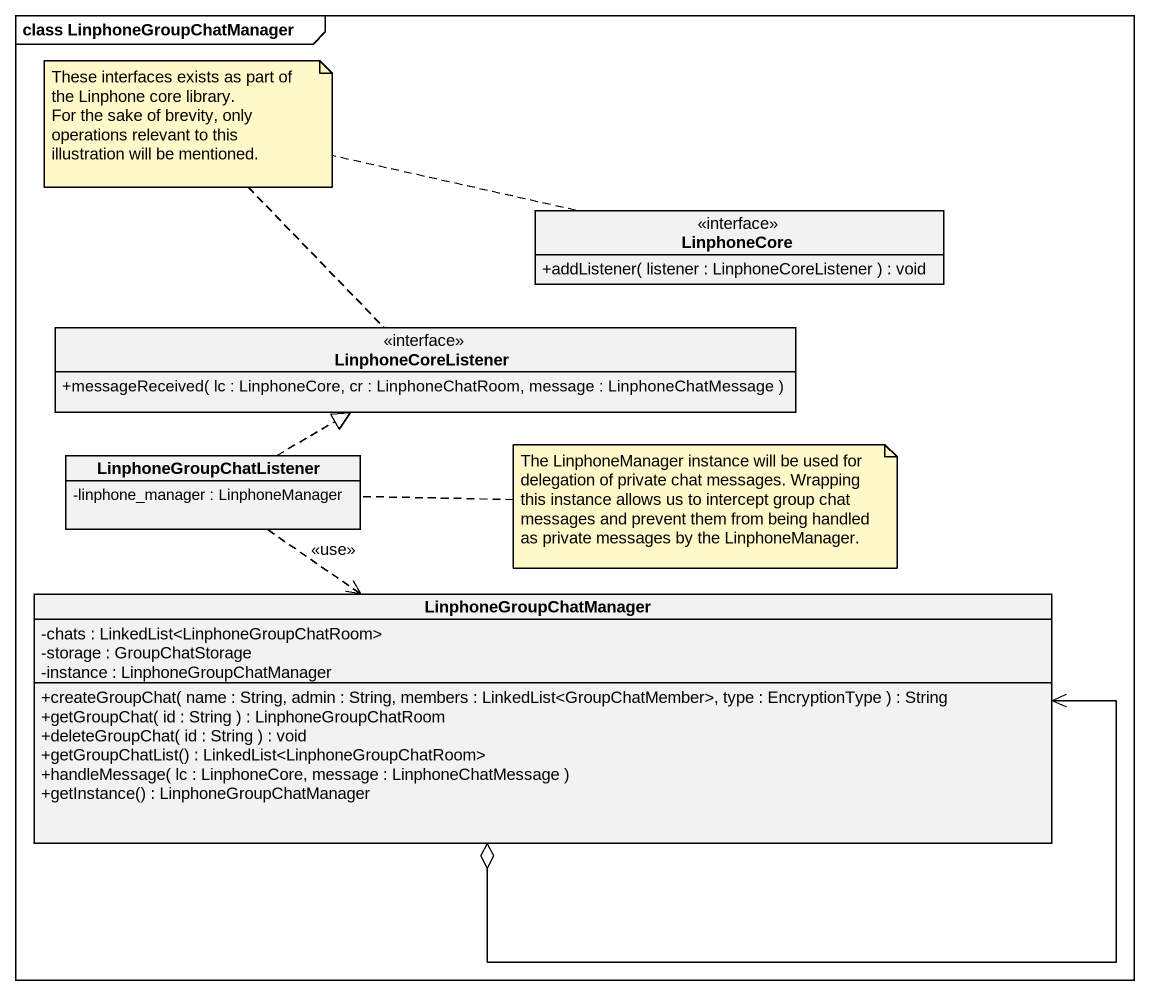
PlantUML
@startuml
mainframe class LinphoneGroupChatManager
hide circle
hide empty members
skinparam classAttributeIconSize 0
interface LinphoneCore {
  +addListener( listener : LinphoneCoreListener ) : void
}
interface LinphoneCoreListener {
  +messageReceived( lc : LinphoneCore, cr : LinphoneChatRoom, message : LinphoneChatMessage )
}
class LinphoneGroupChatListener {
  -linphone_manager : LinphoneManager
}
class LinphoneGroupChatManager {
  -chats : LinkedList<LinphoneGroupChatRoom>
  -storage : GroupChatStorage
  -instance : LinphoneGroupChatManager
  +createGroupChat( name : String, admin : String, members : LinkedList<GroupChatMember>, type : EncryptionType ) : String
  +getGroupChat( id : String ) : LinphoneGroupChatRoom
  +deleteGroupChat( id : String ) : void
  +getGroupChatList() : LinkedList<LinphoneGroupChatRoom>
  +handleMessage( lc : LinphoneCore, message : LinphoneChatMessage )
  +getInstance() : LinphoneGroupChatManager
}
LinphoneGroupChatListener .right.|> LinphoneCoreListener
LinphoneGroupChatListener ..> LinphoneGroupChatManager : <<use>>
LinphoneGroupChatManager o--> LinphoneGroupChatManager
note as N1
  These interfaces exists as part of the Linphone core library.
  For the sake of brevity, only operations relevant to this illustration will be mentioned.
end note
N1 .. LinphoneCore
N1 .. LinphoneCoreListener
note right of LinphoneGroupChatListener : The LinphoneManager instance will be used for delegation of private chat messages. Wrapping this instance allows us to intercept group chat messages and prevent them from being handled as private messages by the LinphoneManager.
@enduml
